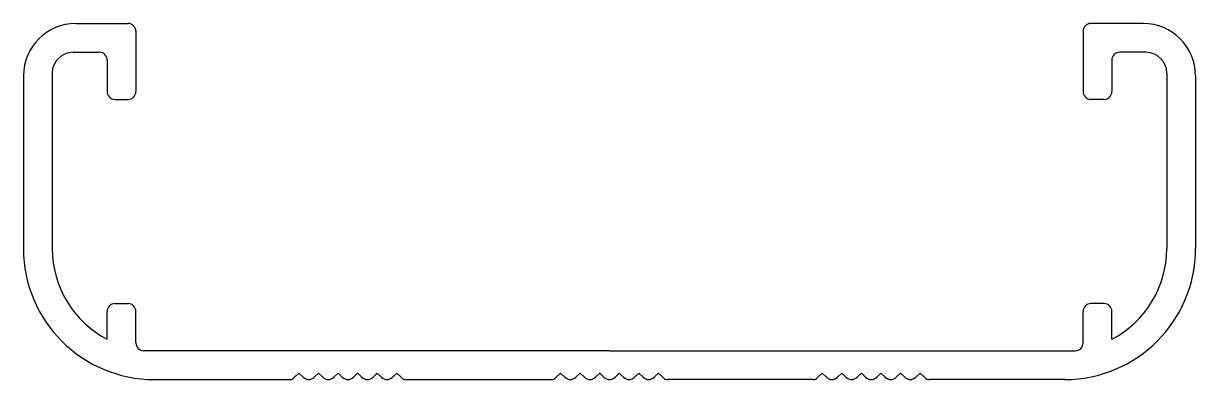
# Model space of a CAD drawing. Extents: x 643.7 to 688.5, y 443.1 to 456.7.
import ezdxf

# ---------------------------------------------------------------- set-up
doc = ezdxf.new("R2010")
doc.units = 0
doc.layers.get('0').update_dxf_attribs({"linetype": 'CONTINUOUS'})

msp = doc.modelspace()

# ---------------------------------------------------------------- linework, layer by layer
for p, q in [((645.656, 456.687), (647.656, 456.687)), ((686.456, 456.687), (684.456, 456.687)), ((647.956, 456.387), (647.956, 454.087)), ((684.156, 456.387), (684.156, 454.087)), ((645.556, 455.587), (646.556, 455.587)), ((646.856, 455.287), (646.856, 454.087)), ((685.256, 455.287), (685.256, 454.087)), ((686.556, 455.587), (685.556, 455.587)), ((644.756, 454.787), (644.756, 448.087)), ((687.356, 454.787), (687.356, 448.087)), ((643.656, 454.687), (643.656, 448.087)), ((688.456, 454.687), (688.456, 448.087)), ((647.156, 453.787), (647.656, 453.787)), ((684.956, 453.787), (684.456, 453.787)), ((647.156, 445.987), (647.656, 445.987)), ((684.956, 445.987), (684.456, 445.987)), ((646.856, 444.628), (646.856, 445.687)), ((647.956, 444.487), (647.956, 445.687)), ((684.156, 444.487), (684.156, 445.687)), ((685.256, 444.628), (685.256, 445.687)), ((666.056, 444.187), (648.256, 444.187)), ((666.056, 444.187), (683.856, 444.187)), ((648.656, 443.087), (653.831, 443.087)), ((654.008, 443.161), (654.185, 443.337)), ((654.347, 443.175), (654.185, 443.337)), ((654.771, 443.175), (654.933, 443.337)), ((655.095, 443.175), (654.933, 443.337)), ((655.52, 443.175), (655.682, 443.337)), ((655.844, 443.175), (655.682, 443.337)), ((656.268, 443.175), (656.43, 443.337)), ((656.592, 443.175), (656.43, 443.337)), ((657.017, 443.175), (657.179, 443.337)), ((657.341, 443.175), (657.179, 443.337)), ((657.765, 443.175), (657.927, 443.337)), ((658.104, 443.161), (657.927, 443.337)), ((658.281, 443.087), (663.831, 443.087)), ((664.008, 443.161), (664.185, 443.337)), ((664.347, 443.175), (664.185, 443.337)), ((664.771, 443.175), (664.933, 443.337)), ((665.095, 443.175), (664.933, 443.337)), ((665.52, 443.175), (665.682, 443.337)), ((665.844, 443.175), (665.682, 443.337)), ((666.268, 443.175), (666.43, 443.337)), ((666.592, 443.175), (666.43, 443.337)), ((667.017, 443.175), (667.179, 443.337)), ((667.341, 443.175), (667.179, 443.337)), ((667.765, 443.175), (667.927, 443.337)), ((668.104, 443.161), (667.927, 443.337)), ((673.831, 443.087), (668.281, 443.087)), ((674.008, 443.161), (674.185, 443.337)), ((674.347, 443.175), (674.185, 443.337)), ((674.771, 443.175), (674.933, 443.337)), ((675.095, 443.175), (674.933, 443.337)), ((675.52, 443.175), (675.682, 443.337)), ((675.844, 443.175), (675.682, 443.337)), ((676.268, 443.175), (676.43, 443.337)), ((676.592, 443.175), (676.43, 443.337)), ((677.017, 443.175), (677.179, 443.337)), ((677.341, 443.175), (677.179, 443.337)), ((677.765, 443.175), (677.927, 443.337)), ((678.104, 443.161), (677.927, 443.337)), ((683.456, 443.087), (678.281, 443.087))]:
    msp.add_line(p, q)
for centre, radius, start, end in [((645.656, 454.687), 2, 90, 180), ((647.656, 456.387), 0.3, 0, 90), ((684.456, 456.387), 0.3, 90, 180), ((686.456, 454.687), 2, 0, 90), ((645.556, 454.787), 0.8, 90, 180), ((646.556, 455.287), 0.3, 0, 90), ((685.556, 455.287), 0.3, 90, 180), ((686.556, 454.787), 0.8, 0, 90), ((647.156, 454.087), 0.3, 180, 270), ((647.656, 454.087), 0.3, 270, 0), ((684.456, 454.087), 0.3, 180, 270), ((684.956, 454.087), 0.3, 270, 0), ((648.656, 448.087), 5, 180, 270), ((648.656, 448.087), 3.9, 180, 242.5136), ((683.456, 448.087), 5, 270, 0), ((683.456, 448.087), 3.9, 297.4864, 360), ((647.156, 445.687), 0.3, 90, 180), ((647.656, 445.687), 0.3, 0, 90), ((684.456, 445.687), 0.3, 90, 180), ((684.956, 445.687), 0.3, 0, 90), ((648.256, 444.487), 0.3, 180, 270), ((683.856, 444.487), 0.3, 270, 0), ((653.831, 443.337), 0.25, 270, 315), ((654.559, 443.387), 0.3, 225, 315), ((655.307, 443.387), 0.3, 225, 315), ((656.056, 443.387), 0.3, 225, 315), ((656.805, 443.387), 0.3, 225, 315), ((657.553, 443.387), 0.3, 225, 315), ((658.281, 443.337), 0.25, 225, 270), ((663.831, 443.337), 0.25, 270, 315), ((664.559, 443.387), 0.3, 225, 315), ((665.307, 443.387), 0.3, 225, 315), ((666.056, 443.387), 0.3, 225, 315), ((666.805, 443.387), 0.3, 225, 315), ((667.553, 443.387), 0.3, 225, 315), ((668.281, 443.337), 0.25, 225, 270), ((673.831, 443.337), 0.25, 270, 315), ((674.559, 443.387), 0.3, 225, 315), ((675.307, 443.387), 0.3, 225, 315), ((676.056, 443.387), 0.3, 225, 315), ((676.805, 443.387), 0.3, 225, 315), ((677.553, 443.387), 0.3, 225, 315), ((678.281, 443.337), 0.25, 225, 270)]:
    msp.add_arc(centre, radius, start, end)

doc.saveas('drawing.dxf')
